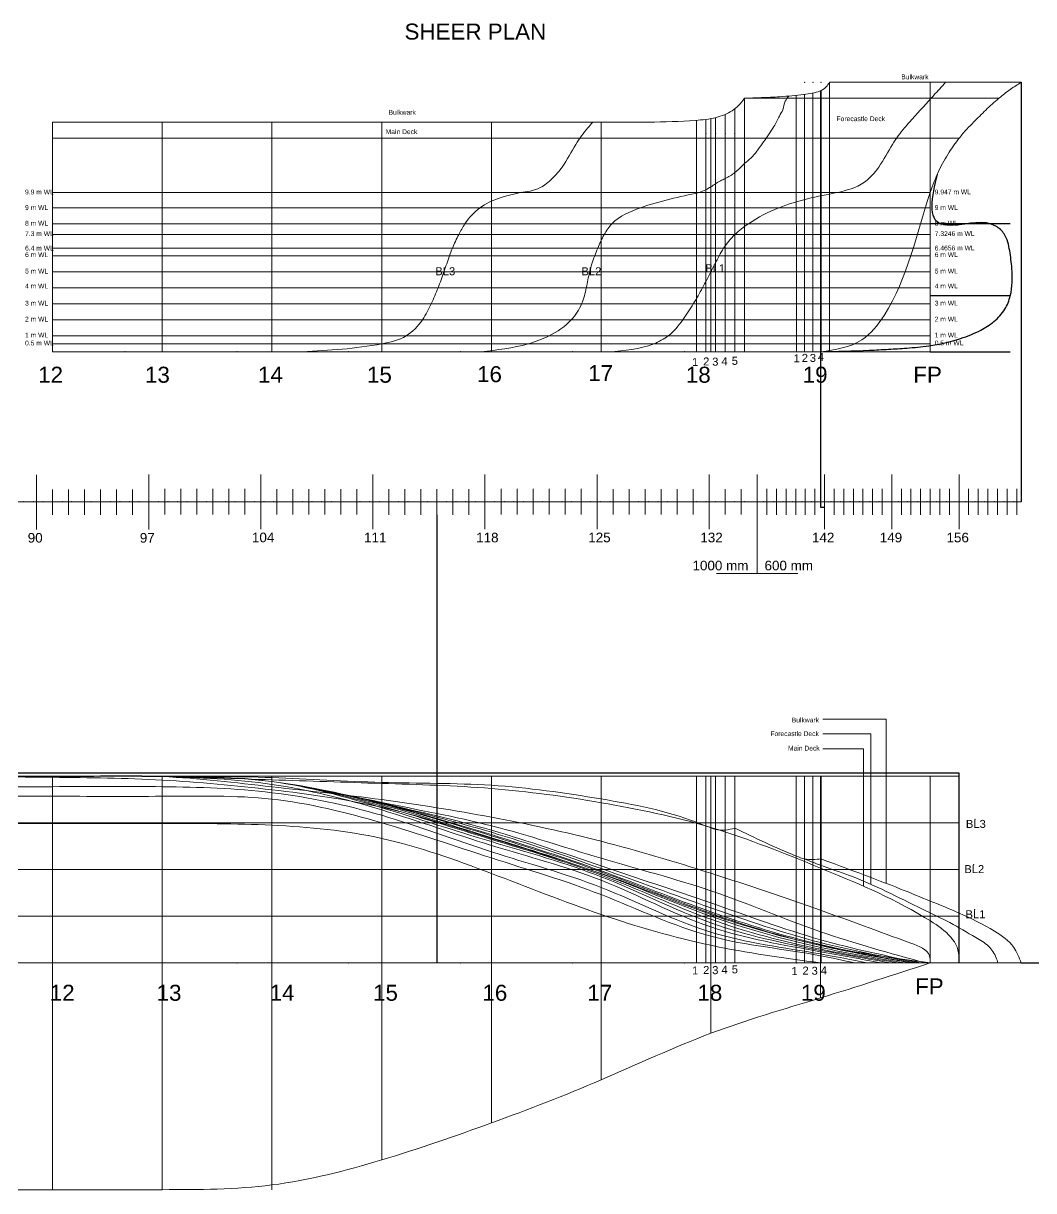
# Model space of a CAD drawing. Header units: inches. Extents: x 2352 to 5451, y 15 to 423.
# Drawn here: x 5355.7 to 5418.8, y 19.6 to 92.6 of the extents above; entities that cross this region are included whole.
import ezdxf

# ---------------------------------------------------------------- set-up
doc = ezdxf.new("R2010")
doc.units = ezdxf.units.IN
doc.header["$MEASUREMENT"] = 0
doc.layers.add('St-1', color=7, linetype='Continuous')
doc.styles.get("Standard").update_dxf_attribs({"font": 'arial.ttf'})

msp = doc.modelspace()

# ---------------------------------------------------------------- linework, layer by layer
at = {"lineweight": 5}
for p, q in [((5405.48076, 72.04191), (5405.48076, 88.35007)), ((5406.03922, 88.88191), (5418.01638, 88.88191)), ((5412.33076, 72.04191), (5412.33076, 88.88191)), ((5400.73076, 87.88191), (5416.6259, 87.88191)), ((5394.7619, 86.38191), (5357.53076, 86.38191)), ((5357.53076, 85.38191), (5357.53076, 86.38191)), ((5364.38076, 72.04191), (5364.38076, 86.38191)), ((5371.23076, 72.04191), (5371.23076, 86.38191)), ((5378.08076, 72.04191), (5378.08076, 86.38191)), ((5384.93076, 72.04191), (5384.93076, 86.38191)), ((5391.78076, 72.04191), (5391.78076, 86.38191)), ((5398.63076, 72.04191), (5398.63076, 86.60889)), ((5357.53076, 85.38191), (5414.13356, 85.38191)), ((5357.53076, 72.04191), (5357.53076, 85.38191)), ((5357.53076, 81.98891), (5412.33076, 81.98891)), ((5412.33076, 81.98891), (5412.33076, 72.04191)), ((5357.53076, 81.04191), (5412.33076, 81.04191)), ((5357.53076, 80.04191), (5412.33076, 80.04191)), ((5357.53076, 79.36651), (5412.33076, 79.36651)), ((5357.53076, 78.50751), (5412.33076, 78.50751)), ((5357.53076, 78.04191), (5412.33076, 78.04191)), ((5357.53076, 77.04191), (5412.33076, 77.04191)), ((5357.53076, 76.04191), (5412.33076, 76.04191)), ((5357.53076, 75.04191), (5412.33076, 75.04191)), ((5357.53076, 74.04191), (5412.33076, 74.04191)), ((5357.53076, 73.04191), (5412.33076, 73.04191)), ((5357.53076, 72.54191), (5412.33076, 72.54191)), ((5405.48076, 72.04191), (5405.48076, 72.65991)), ((5405.48076, 72.04191), (5357.53076, 72.04191)), ((5357.53076, 72.04191), (5405.48076, 72.04191)), ((5405.48076, 72.04191), (5412.33076, 72.04191)), ((5405.62543, 49.09844), (5409.57855, 49.09844)), ((5409.57855, 38.84348), (5409.57855, 49.09844)), ((5405.62543, 48.17082), (5408.63014, 48.17082)), ((5408.63014, 38.77816), (5408.63014, 48.17082)), ((5405.62543, 47.24319), (5408.15979, 47.24319)), ((5408.15979, 38.67043), (5408.15979, 47.24319)), ((5269.85076, 45.53271), (5414.13276, 45.53271)), ((5357.53076, 33.87174), (5357.53076, 45.53271)), ((5357.53076, 33.87174), (5357.53076, 45.50874)), ((5357.53076, 33.87174), (5357.53076, 45.46674)), ((5364.38076, 33.87174), (5364.38076, 45.53271)), ((5364.38076, 33.87174), (5364.38076, 45.50874)), ((5364.38076, 33.87174), (5364.38076, 45.29174)), ((5371.23076, 33.87174), (5371.23076, 45.53271)), ((5378.08076, 33.87174), (5378.08076, 45.53271)), ((5384.93076, 33.87174), (5384.93076, 45.53271)), ((5391.78076, 33.87174), (5391.78076, 45.53271)), ((5397.73076, 33.87174), (5397.73076, 45.53271)), ((5398.33076, 33.87174), (5398.33076, 45.53271)), ((5398.63076, 33.87174), (5398.63076, 45.53271)), ((5398.93076, 33.87174), (5398.93076, 45.53271)), ((5399.53076, 33.87174), (5399.53076, 45.53271)), ((5400.13076, 33.87174), (5400.13076, 45.53271)), ((5403.96956, 45.53271), (5403.96956, 33.87174)), ((5404.48698, 45.53271), (5404.48698, 33.87174)), ((5405.00439, 45.53271), (5405.00439, 33.87174)), ((5405.48076, 33.87174), (5405.48076, 45.53271)), ((5405.52181, 45.53271), (5405.52181, 33.87174)), ((5412.33076, 33.87174), (5412.33076, 45.53271)), ((5414.13276, 33.87174), (5414.13276, 45.53271)), ((5371.23076, 33.87174), (5371.23076, 44.68474)), ((5378.08076, 33.87174), (5378.08076, 43.59374)), ((5269.85076, 42.61747), (5414.13276, 42.61747)), ((5384.93076, 33.87174), (5384.93076, 41.64874)), ((5269.85076, 39.70222), (5414.13276, 39.70222)), ((5391.78076, 33.87174), (5391.78076, 39.46074)), ((5405.48076, 31.68624), (5405.48076, 39.79674)), ((5269.85076, 36.78698), (5414.13276, 36.78698)), ((5398.63076, 33.87174), (5398.63076, 36.90174)), ((5405.48076, 33.87174), (5405.48076, 36.87174)), ((5398.63076, 33.87174), (5398.63076, 34.97284)), ((5405.48076, 33.87174), (5405.48076, 34.97274)), ((5272.59076, 33.87174), (5412.33076, 33.87174)), ((5357.53076, 33.87174), (5357.53076, 19.70794)), ((5364.38076, 33.87174), (5364.38076, 19.70794)), ((5371.23076, 33.87174), (5371.23076, 19.70794)), ((5378.08076, 34.05174), (5378.08076, 21.56644)), ((5384.93076, 33.87174), (5384.93076, 23.87514)), ((5391.78076, 33.87174), (5391.78076, 26.56564)), ((5398.63076, 33.87174), (5398.63076, 29.47364)), ((5405.48076, 33.87174), (5405.48076, 31.68624)), ((5412.33076, 33.87174), (5412.33076, 34.07174)), ((5412.33076, 33.87174), (5414.13276, 33.87174)), ((5414.13276, 33.87174), (5418.01638, 33.87174)), ((5411.72182, 32.87691), (5411.72182, 32.84407))]:
    msp.add_line(p, q, dxfattribs=at)
at = {"color": 5, "lineweight": 5}
for p, q in [((5405.52181, 88.36939), (5405.52181, 72.04191)), ((5403.96956, 88.06915), (5403.97376, 72.04191)), ((5404.48698, 88.12599), (5404.48698, 72.04191)), ((5405.00439, 88.20119), (5405.00439, 72.04191)), ((5399.53076, 72.04191), (5399.53076, 86.8732)), ((5400.13076, 72.04191), (5400.13076, 87.21934)), ((5397.73076, 72.04191), (5397.73076, 86.50437)), ((5398.33076, 72.04191), (5398.33076, 86.56285)), ((5398.93076, 72.04191), (5398.93076, 86.6725))]:
    msp.add_line(p, q, dxfattribs=at)
at = {"color": 1, "lineweight": 5}
for p, q in [((5406.03922, 88.88191), (5406.03922, 72.04191)), ((5400.73076, 72.04191), (5400.73076, 87.88191))]:
    msp.add_line(p, q, dxfattribs=at)
at = {"color": 18, "lineweight": 5, "true_color": 0x000000}
for p, q in [((5401.53076, 60.96618), (5401.53076, 64.37798)), ((5401.53076, 60.96618), (5401.53076, 64.37798)), ((5401.53076, 60.96618), (5401.53076, 64.37798)), ((5405.73076, 60.96618), (5405.73076, 64.37798)), ((5405.73076, 60.96618), (5405.73076, 64.37798)), ((5405.73076, 60.96618), (5405.73076, 64.37798)), ((5405.73076, 60.96618), (5405.73076, 64.37798)), ((5405.73076, 60.96618), (5405.73076, 64.37798)), ((5409.93076, 60.96618), (5409.93076, 64.37798)), ((5409.93076, 60.96618), (5409.93076, 64.37798)), ((5409.93076, 60.96618), (5409.93076, 64.37798)), ((5409.93076, 60.96618), (5409.93076, 64.37798)), ((5409.93076, 60.96618), (5409.93076, 64.37798)), ((5414.13076, 60.96618), (5414.13076, 64.37798)), ((5414.13076, 60.96618), (5414.13076, 64.37798)), ((5414.13076, 60.96618), (5414.13076, 64.37798)), ((5414.13076, 60.96618), (5414.13076, 64.37798)), ((5414.13076, 60.96618), (5414.13076, 64.37798)), ((5402.13076, 61.85503), (5402.13076, 63.48913)), ((5402.73076, 61.85503), (5402.73076, 63.48913)), ((5403.33076, 61.85503), (5403.33076, 63.48913)), ((5403.93076, 61.85503), (5403.93076, 63.48913)), ((5404.53076, 61.85503), (5404.53076, 63.48913)), ((5405.13076, 61.85503), (5405.13076, 63.48913)), ((5406.33076, 61.85503), (5406.33076, 63.48913)), ((5406.93076, 61.85503), (5406.93076, 63.48913)), ((5407.53076, 61.85503), (5407.53076, 63.48913)), ((5408.13076, 61.85503), (5408.13076, 63.48913)), ((5408.73076, 61.85503), (5408.73076, 63.48913)), ((5409.33076, 61.85503), (5409.33076, 63.48913)), ((5410.53076, 61.85503), (5410.53076, 63.48913)), ((5411.13076, 61.85503), (5411.13076, 63.48913)), ((5411.73076, 61.85503), (5411.73076, 63.48913)), ((5412.33076, 61.85503), (5412.33076, 63.48913)), ((5412.93076, 61.85503), (5412.93076, 63.48913)), ((5413.53076, 61.85503), (5413.53076, 63.48913)), ((5414.73076, 61.85503), (5414.73076, 63.48913)), ((5415.33076, 61.85503), (5415.33076, 63.48913)), ((5415.93076, 61.85503), (5415.93076, 63.48913)), ((5416.53076, 61.85503), (5416.53076, 63.48913)), ((5417.13076, 61.85503), (5417.13076, 63.48913)), ((5417.73076, 61.85503), (5417.73076, 63.48913)), ((5275.33076, 62.67798), (5412.33076, 62.67798)), ((5355.13076, 62.67798), (5359.33076, 62.67798)), ((5355.13076, 62.67798), (5359.33076, 62.67798)), ((5359.33076, 62.67798), (5358.73076, 62.67798)), ((5359.33076, 62.67798), (5363.53076, 62.67798)), ((5359.33076, 62.67798), (5363.53076, 62.67798)), ((5363.53076, 62.67798), (5362.93076, 62.67798)), ((5363.53076, 62.67798), (5367.73076, 62.67798)), ((5363.53076, 62.67798), (5367.73076, 62.67798)), ((5367.73076, 62.67798), (5367.13076, 62.67798)), ((5367.73076, 62.67798), (5371.93076, 62.67798)), ((5367.73076, 62.67798), (5371.93076, 62.67798)), ((5371.93076, 62.67798), (5371.33076, 62.67798)), ((5371.93076, 62.67798), (5376.13076, 62.67798)), ((5371.93076, 62.67798), (5376.13076, 62.67798)), ((5376.13076, 62.67798), (5375.53076, 62.67798)), ((5376.13076, 62.67798), (5380.33076, 62.67798)), ((5376.13076, 62.67798), (5380.33076, 62.67798)), ((5380.33076, 62.67798), (5379.73076, 62.67798)), ((5380.33076, 62.67798), (5384.53076, 62.67798)), ((5380.33076, 62.67798), (5384.53076, 62.67798)), ((5384.53076, 62.67798), (5383.93076, 62.67798)), ((5384.53076, 62.67798), (5388.73076, 62.67798)), ((5384.53076, 62.67798), (5388.73076, 62.67798)), ((5388.73076, 62.67798), (5388.13076, 62.67798)), ((5388.73076, 62.67798), (5392.93076, 62.67798)), ((5388.73076, 62.67798), (5392.93076, 62.67798)), ((5392.93076, 62.67798), (5392.33076, 62.67798)), ((5392.93076, 62.67798), (5397.13076, 62.67798)), ((5392.93076, 62.67798), (5397.13076, 62.67798)), ((5397.13076, 62.67798), (5396.53076, 62.67798)), ((5397.13076, 62.67798), (5401.33076, 62.67798)), ((5397.13076, 62.67798), (5401.33076, 62.67798)), ((5401.33076, 62.67798), (5400.73076, 62.67798)), ((5401.33076, 62.67798), (5405.53076, 62.67798)), ((5401.33076, 62.67798), (5405.53076, 62.67798)), ((5405.53076, 62.67798), (5404.93076, 62.67798)), ((5405.53076, 62.67798), (5409.73076, 62.67798)), ((5405.53076, 62.67798), (5409.73076, 62.67798)), ((5409.73076, 62.67798), (5409.13076, 62.67798)), ((5409.73076, 62.67798), (5413.93076, 62.67798)), ((5409.73076, 62.67798), (5413.93076, 62.67798)), ((5413.93076, 62.67798), (5413.33076, 62.67798)), ((5414.13356, 62.67798), (5413.93076, 62.67798)), ((5413.93076, 62.67798), (5418.01638, 62.67798)), ((5413.93076, 62.67798), (5418.01638, 62.67798)), ((5418.01638, 62.67798), (5417.53076, 62.67798)), ((5401.53076, 61.85799), (5401.53076, 58.19966)), ((5401.53076, 58.19966), (5398.98792, 58.19966)), ((5404.0736, 58.19966), (5401.53076, 58.19966))]:
    msp.add_line(p, q, dxfattribs=at)
at = {"lineweight": 5}
for points in [[(5406.03922, 88.88191), (5405.84022, 88.59451), (5405.45814, 88.34), (5404.44072, 88.12081), (5402.93001, 87.97543), (5401.79914, 87.92099), (5400.73076, 87.88191)], [(5414.13356, 85.38191), (5414.62474, 85.95653), (5415.05266, 86.39994), (5415.79651, 87.1373), (5416.6259, 87.88191), (5417.32593, 88.42758), (5418.01638, 88.88191)], [(5400.73076, 87.88191), (5400.36645, 87.4258), (5399.96224, 87.10198), (5398.96013, 86.67987), (5397.66986, 86.49987), (5394.7619, 86.38191)], [(5397.90422, 81.98891), (5398.33076, 82.1678), (5398.93076, 82.5443), (5399.53076, 82.87281), (5400.13076, 83.23488), (5400.73076, 83.80188), (5401.1343, 84.1428), (5401.5625, 84.65216), (5401.92954, 85.16662), (5402.27618, 85.6607), (5402.57401, 86.11955), (5402.91658, 86.77153), (5403.12048, 87.16272), (5403.28361, 87.70061), (5403.51504, 88.02342)], [(5386.74934, 81.98891), (5387.34655, 82.08162), (5387.97487, 82.29999), (5388.72762, 82.8641), (5389.34796, 83.58666), (5390.20531, 85.002), (5390.95282, 86.03334), (5391.26146, 86.38191)], [(5386.74934, 81.98891), (5384.21273, 81.04191), (5383.28112, 80.04191), (5382.89064, 79.36651), (5382.49748, 78.50751), (5382.31379, 78.04191), (5381.9686, 77.04191), (5381.60183, 76.04191), (5381.1773, 75.04191), (5380.62383, 74.04191), (5379.60814, 73.04191), (5378.08076, 72.54191), (5373.15009, 72.04191)], [(5397.90422, 81.98891), (5394.25052, 81.04191), (5392.45348, 80.04191), (5391.97477, 79.36651), (5391.56824, 78.50751), (5391.38104, 78.04191), (5391.06568, 77.04191), (5390.8544, 76.04191), (5390.56724, 75.04191), (5389.92109, 74.04191), (5388.53284, 73.04191), (5387.2247, 72.54191), (5384.29182, 72.04191)], [(5406.5229, 81.98891), (5402.87831, 81.04191), (5400.98851, 80.04191), (5400.1322, 79.36651), (5399.42589, 78.50751), (5399.15479, 78.04191), (5398.63076, 77.04191), (5398.11442, 76.04191), (5397.53962, 75.04191), (5396.88759, 74.04191), (5395.97636, 73.04191), (5395.06862, 72.54191), (5392.27045, 72.04191)], [(5269.85076, 33.87174), (5269.89822, 34.47174), (5272.59076, 36.47174), (5275.33076, 37.50353), (5282.18076, 39.55816), (5289.03076, 41.27174), (5295.88076, 42.62708), (5302.73076, 43.68922), (5309.58076, 44.47174), (5316.43076, 45.07174), (5323.28076, 45.50874), (5330.13076, 45.50874), (5336.98066, 45.51656), (5343.83076, 45.50874), (5350.6811, 45.51849), (5357.53076, 45.50874), (5364.38076, 45.50874), (5371.23076, 44.87174), (5378.08076, 44.07174), (5384.93076, 42.97174), (5391.78076, 41.47174), (5398.63076, 39.47174), (5405.48076, 37.16119), (5411.12807, 35.10583), (5412.29076, 34.31154), (5412.33076, 33.87174)], [(5269.85076, 33.87174), (5272.59076, 34.25674), (5275.33076, 34.66274), (5289.03076, 38.42374), (5295.88076, 40.70074), (5302.73076, 42.84674), (5309.58076, 44.29574), (5316.43076, 44.94274), (5323.28076, 45.30774), (5330.13076, 45.46574), (5336.98076, 45.50874), (5343.83076, 45.50874), (5350.68076, 45.50874), (5357.53076, 45.46674), (5364.38076, 45.29174), (5371.23076, 44.68474), (5378.08076, 43.59374), (5384.93076, 41.64874), (5391.78076, 39.46074), (5398.63076, 36.90174), (5405.48076, 34.97274), (5412.33076, 33.87174)], [(5270.2465, 33.87174), (5272.59076, 35.45494), (5275.33076, 36.48844), (5282.18076, 37.76924), (5289.03076, 39.39674), (5295.88076, 41.57054), (5302.73076, 43.19354), (5309.58076, 44.43004), (5316.43076, 45.36873), (5323.28076, 45.53271), (5330.13076, 45.53271), (5336.98076, 45.53271), (5343.83076, 45.53271), (5350.68076, 45.53977), (5357.53076, 45.53271), (5364.38076, 45.53271), (5371.23076, 45.19776), (5378.08076, 43.89774), (5384.93076, 42.43864), (5391.78076, 40.41034), (5398.63076, 38.37554), (5405.48076, 35.82174), (5412.02285, 33.87174)], [(5411.72182, 33.87174), (5405.48076, 35.32054), (5398.63076, 37.62034), (5391.78076, 39.92874), (5384.93076, 42.16324), (5378.08076, 43.85564), (5371.23076, 45.19776), (5364.38076, 45.53271), (5357.53076, 45.53271), (5350.68142, 45.53975), (5343.83076, 45.53271), (5336.98076, 45.53271), (5330.13076, 45.53271), (5323.28076, 45.53271), (5316.43076, 45.36873), (5309.58076, 44.29784), (5302.73076, 42.99814), (5295.88076, 41.12404), (5289.03076, 38.83134), (5282.18076, 36.96404), (5275.33076, 35.71744), (5271.1339, 33.87174)], [(5411.52263, 33.87174), (5405.48076, 35.14654), (5398.63076, 37.31174), (5391.78076, 39.77094), (5384.93076, 42.03164), (5378.08076, 43.84434), (5371.23076, 45.19776), (5364.38076, 45.53271), (5357.53076, 45.53271), (5350.68076, 45.53977), (5343.83076, 45.53271), (5336.98076, 45.53271), (5330.13076, 45.53271), (5323.28076, 45.53271), (5316.43076, 45.36873), (5309.58076, 44.30844), (5302.73076, 42.95334), (5295.88076, 40.96814), (5289.03076, 38.64104), (5282.18076, 36.61954), (5275.33076, 35.14824), (5272.59076, 33.87174)], [(5411.26319, 33.87174), (5405.48076, 35.01364), (5398.63076, 37.06494), (5391.78076, 39.62554), (5384.93076, 41.88594), (5378.08076, 43.82554), (5371.23076, 45.19776), (5364.38076, 45.53271), (5357.53076, 45.53271), (5350.68076, 45.53977), (5343.83076, 45.53271), (5336.98076, 45.53271), (5330.13076, 45.53271), (5323.28076, 45.53271), (5316.43076, 45.36873), (5309.58076, 44.29614), (5302.73076, 42.92434), (5295.88076, 40.83614), (5289.03076, 38.51604), (5282.18076, 36.30544), (5275.33076, 33.87174)], [(5278.34929, 33.87174), (5282.18076, 36.16384), (5289.03076, 38.48134), (5295.88076, 40.78054), (5302.73076, 42.90254), (5309.58076, 44.29034), (5316.43076, 45.36873), (5323.28076, 45.53271), (5330.13076, 45.53271), (5336.98076, 45.53271), (5343.83076, 45.53271), (5350.68076, 45.53977), (5357.53076, 45.53271), (5364.38076, 45.53271), (5371.23076, 45.19776), (5378.08076, 43.80954), (5384.93076, 41.81464), (5391.78076, 39.55804), (5398.63076, 36.97084), (5405.48076, 34.95694), (5411.1156, 33.87174)], [(5410.36612, 33.87174), (5405.48076, 34.72774), (5398.63076, 36.59664), (5391.78076, 39.36224), (5384.93076, 41.58764), (5378.08076, 43.66154), (5371.23076, 45.19776), (5364.38076, 45.53271), (5357.53076, 45.53271), (5350.68076, 45.53977), (5343.83076, 45.53271), (5336.98076, 45.53271), (5330.13076, 45.53271), (5323.28076, 45.53271), (5316.43076, 45.36873), (5309.58076, 44.27614), (5302.73076, 42.83384), (5295.88076, 40.60284), (5289.03076, 38.32774), (5282.18076, 35.65384), (5278.98821, 33.87174)], [(5409.87611, 33.87174), (5405.48076, 34.65664), (5398.63076, 36.37454), (5391.78076, 39.25394), (5384.93076, 41.44854), (5378.08076, 43.56834), (5371.23076, 45.19776), (5364.38076, 45.53271), (5357.53076, 45.53271), (5350.68076, 45.53977), (5343.83076, 45.53271), (5336.98076, 45.53271), (5330.13076, 45.53271), (5323.28076, 45.53271), (5316.43076, 45.36873), (5309.58076, 44.29184), (5302.73076, 42.81984), (5295.88076, 40.50964), (5289.03076, 38.15774), (5282.18076, 35.43904), (5278.98821, 33.87174)], [(5410.77005, 33.87174), (5405.48076, 34.83914), (5398.63076, 36.78994), (5391.78076, 39.44304), (5384.93076, 41.69394), (5378.08076, 43.74944), (5371.23076, 45.19776), (5364.38076, 45.53271), (5357.53076, 45.53271), (5350.68076, 45.53977), (5343.83076, 45.53271), (5336.98076, 45.53271), (5330.13076, 45.53271), (5323.28076, 45.53271), (5316.43076, 45.36873), (5309.58076, 44.27804), (5302.73076, 42.76444), (5295.88076, 40.68524), (5289.03076, 38.42664), (5282.18076, 35.96884), (5278.98821, 33.87174)], [(5409.26411, 33.87174), (5405.48076, 34.57424), (5398.63076, 36.11994), (5391.78076, 39.03354), (5384.93076, 41.21284), (5378.08076, 43.42914), (5371.23076, 45.01933), (5364.38076, 45.50744), (5357.53076, 45.50744), (5350.68076, 45.50744), (5343.83076, 45.53271), (5336.98076, 45.50744), (5330.13076, 45.50744), (5323.28076, 45.50744), (5316.43076, 45.26022), (5309.58076, 44.28644), (5302.73076, 42.76334), (5295.88076, 40.34424), (5289.03076, 37.9334), (5282.18076, 35.23204), (5278.98821, 33.87174)], [(5414.13276, 33.87174), (5414.10322, 34.50524), (5411.97729, 36.718), (5405.48076, 39.79674), (5398.63076, 42.33317), (5391.78076, 43.88087), (5384.93076, 44.76442), (5378.08076, 45.08269), (5371.23076, 45.31008), (5364.38076, 45.53271)], [(5364.38076, 45.53271), (5371.23076, 45.44725), (5378.08076, 45.14554), (5384.93076, 44.96669), (5391.78076, 44.11445), (5397.73076, 42.66042), (5398.33076, 42.42246), (5398.93076, 42.21453), (5399.53076, 42.16549), (5400.13076, 42.29654)], [(5279.6527, 33.87174), (5282.18076, 34.95914), (5289.03076, 37.53994), (5295.88076, 40.10343), (5302.73076, 42.57584), (5309.58076, 44.17904), (5316.43076, 44.87954), (5323.28076, 44.87954), (5330.13076, 44.87954), (5336.98076, 44.87954), (5343.83076, 44.87954), (5350.68076, 44.87954), (5357.53076, 44.87954), (5364.38076, 44.87954), (5371.23076, 44.50524), (5378.08076, 43.09054), (5384.93076, 40.81504), (5391.78076, 38.58614), (5398.63076, 35.79774), (5405.48076, 34.42934), (5408.39426, 33.87174)], [(5280.39403, 33.87174), (5282.18076, 34.66444), (5289.03076, 37.34228), (5295.88076, 39.84346), (5302.73076, 42.22654), (5309.58076, 43.86754), (5316.43076, 44.28174), (5323.28076, 44.28174), (5330.13076, 44.28174), (5336.98076, 44.28174), (5343.83076, 44.28174), (5350.68076, 44.28174), (5357.53076, 44.28174), (5364.38076, 44.28174), (5371.20998, 44.10174), (5378.08076, 42.62424), (5384.93076, 40.42785), (5391.78076, 38.13884), (5398.63076, 35.53674), (5405.48076, 34.32404), (5407.60191, 33.87174)], [(5282.18076, 33.87174), (5289.03076, 36.09704), (5295.88076, 38.42354), (5302.73076, 40.70104), (5309.58076, 42.20695), (5316.43076, 42.58174), (5323.28076, 42.58174), (5330.13076, 42.58174), (5336.98076, 42.58174), (5343.83076, 42.58174), (5350.68076, 42.58174), (5357.53076, 42.58174), (5364.38076, 42.58174), (5371.23076, 42.47359), (5378.08076, 41.64904), (5384.93076, 39.46114), (5391.78076, 36.90134), (5398.63076, 34.97284), (5405.48076, 33.87174)], [(5400.13076, 42.29654), (5403.96956, 40.53869), (5404.48698, 40.36784), (5405.00439, 40.33616), (5405.52181, 40.36824)], [(5404.48698, 40.36784), (5405.48076, 39.97063), (5407.2875, 39.33069), (5411.8453, 37.23153), (5413.55619, 36.39117), (5415.17895, 35.45811), (5415.97142, 34.91734), (5416.4477, 34.19805), (5416.56121, 33.87174)], [(5405.52181, 40.36824), (5407.93241, 39.47014), (5410.48276, 38.48779), (5412.33076, 37.73615), (5414.13276, 36.98814), (5416.34259, 35.85502), (5417.54493, 34.84476), (5418.01638, 33.87174)], [(5275.33076, 31.20954), (5282.18076, 30.14824), (5289.03076, 27.84744), (5302.73076, 22.22014), (5309.58076, 20.34404), (5316.43076, 19.70794), (5323.28076, 19.70794), (5330.13076, 19.70794), (5336.98076, 19.70794), (5343.83076, 19.70794), (5350.68076, 19.70794), (5357.53076, 19.70794), (5364.38076, 19.70794), (5371.23076, 20.00114), (5378.08076, 21.56644), (5384.93076, 23.87514), (5391.78076, 26.56564), (5398.63076, 29.47364), (5405.48076, 31.68624), (5412.33076, 33.87174)]]:
    msp.add_spline(points, degree=3, dxfattribs=at)
for points, knots in [([(5406.5229, 81.98891), (5406.71269, 82.03445), (5407.11331, 82.13058), (5407.81297, 82.34685), (5408.53468, 82.8309), (5409.29255, 83.75615), (5409.88054, 84.91253), (5410.54217, 85.83655), (5410.93096, 86.26676), (5411.03502, 86.38191), (5411.48688, 86.88191), (5411.93874, 87.38191), (5412.39059, 87.88191), (5412.446, 87.94322), (5412.5014, 88.00452), (5412.5568, 88.06582), (5412.80264, 88.33785), (5413.04847, 88.60988), (5413.29431, 88.88191)], [0, 0, 0, 0, 0.58581763, 1.23657536, 2.18734123, 3.13965819, 4.79442188, 6.06816491, 6.53374412, 6.53374412, 6.53374412, 8.55525006, 8.55525006, 8.55525006, 8.80310258, 8.80310258, 8.80310258, 9.90292068, 9.90292068, 9.90292068, 9.90292068]), ([(5405.48076, 72.04191), (5406.4033, 72.17651), (5408.03965, 72.41525), (5410.8381, 75.98189), (5411.52982, 79.89467), (5412.8181, 83.3272), (5413.45113, 84.454), (5413.91802, 85.09665), (5414.13356, 85.38191)], [0, 0, 0, 0, 2.67949748, 4.75269205, 12.94493453, 14.42258797, 15.73372175, 16.80574875, 16.80574875, 16.80574875, 16.80574875])]:
    msp.add_open_spline(points, degree=3, knots=knots, dxfattribs=at)
for p in [(5404.48698, 88.88191), (5405.00439, 88.88191), (5405.52181, 88.88191), (5398.33076, 85.67814), (5398.93076, 85.67814), (5399.53076, 85.67814), (5400.13076, 85.67814), (5362.05176, 72.04191), (5364.38076, 72.04191), (5369.03876, 72.04191), (5371.23076, 72.04191), (5376.02576, 72.04191), (5378.08076, 72.04191), (5383.01276, 72.04191), (5384.93076, 72.04191), (5389.99976, 72.04191), (5391.78076, 72.04191), (5396.98676, 72.04191), (5398.63076, 72.04191), (5403.97376, 72.04191), (5405.48076, 72.04191), (5415.13708, 42.83313), (5415.03797, 40.01086), (5415.1123, 37.18859), (5369.03876, 33.87174), (5371.23076, 33.87174), (5376.02576, 33.87174), (5378.08076, 33.87174), (5383.01276, 33.87174), (5384.93076, 33.87174), (5389.99976, 33.87174), (5391.78076, 33.87174), (5396.98676, 33.87174), (5398.63076, 33.87174), (5403.97376, 33.87174), (5405.48076, 33.87174)]:
    msp.add_point(p, dxfattribs=at)
at = {"color": 18, "lineweight": 5, "true_color": 0x000000}
for p in [(5355.73076, 62.67798), (5356.33076, 62.67798), (5356.93076, 62.67798), (5357.53076, 62.67798), (5358.13076, 62.67798), (5358.73076, 62.67798), (5359.93076, 62.67798), (5360.53076, 62.67798), (5361.13076, 62.67798), (5361.73076, 62.67798), (5362.33076, 62.67798), (5362.93076, 62.67798), (5364.13076, 62.67798), (5364.73076, 62.67798), (5365.33076, 62.67798), (5365.93076, 62.67798), (5366.53076, 62.67798), (5367.13076, 62.67798), (5368.33076, 62.67798), (5368.93076, 62.67798), (5369.53076, 62.67798), (5370.13076, 62.67798), (5370.73076, 62.67798), (5371.33076, 62.67798), (5372.53076, 62.67798), (5373.13076, 62.67798), (5373.73076, 62.67798), (5374.33076, 62.67798), (5374.93076, 62.67798), (5375.53076, 62.67798), (5376.73076, 62.67798), (5377.33076, 62.67798), (5377.93076, 62.67798), (5378.53076, 62.67798), (5379.13076, 62.67798), (5379.73076, 62.67798), (5380.93076, 62.67798), (5381.53076, 62.67798), (5382.13076, 62.67798), (5382.73076, 62.67798), (5383.33076, 62.67798), (5383.93076, 62.67798), (5385.13076, 62.67798), (5385.73076, 62.67798), (5386.33076, 62.67798), (5386.93076, 62.67798), (5387.53076, 62.67798), (5388.13076, 62.67798), (5389.33076, 62.67798), (5389.93076, 62.67798), (5390.53076, 62.67798), (5391.13076, 62.67798), (5391.73076, 62.67798), (5392.33076, 62.67798), (5393.53076, 62.67798), (5394.13076, 62.67798), (5394.73076, 62.67798), (5395.33076, 62.67798), (5395.93076, 62.67798), (5396.53076, 62.67798), (5397.73076, 62.67798), (5398.33076, 62.67798), (5398.93076, 62.67798), (5399.53076, 62.67798), (5400.13076, 62.67798), (5400.73076, 62.67798), (5401.93076, 62.67798), (5402.53076, 62.67798), (5403.13076, 62.67798), (5403.73076, 62.67798), (5404.33076, 62.67798), (5404.93076, 62.67798), (5406.13076, 62.67798), (5406.73076, 62.67798), (5407.33076, 62.67798), (5407.93076, 62.67798), (5408.53076, 62.67798), (5409.13076, 62.67798), (5410.33076, 62.67798), (5410.93076, 62.67798), (5411.53076, 62.67798), (5412.13076, 62.67798), (5412.73076, 62.67798), (5413.33076, 62.67798), (5414.53076, 62.67798), (5415.13076, 62.67798), (5415.73076, 62.67798), (5416.33076, 62.67798), (5416.93076, 62.67798), (5417.53076, 62.67798)]:
    msp.add_point(p, dxfattribs=at)
at = {"layer": 'St-1'}
for p, q in [((5418.01638, 88.88191), (5418.01638, 62.67798)), ((5405.48076, 72.04191), (5405.48076, 62.3352)), ((5405.48076, 62.3352), (5405.73076, 62.3352)), ((5418.01638, 33.87174), (5434.07563, 33.87174))]:
    msp.add_line(p, q, dxfattribs=at)
at = {"layer": 'St-1', "color": 6}
for p, q in [((5417.33076, 80.04191), (5412.33076, 80.04191)), ((5417.33076, 75.54191), (5412.33076, 75.54191)), ((5412.33076, 72.04191), (5417.33076, 72.04191)), ((5381.53076, 61.86913), (5381.53076, 33.87174))]:
    msp.add_line(p, q, dxfattribs=at)
at = {"layer": 'St-1', "lineweight": 5}
for p, q in [((5356.53076, 60.95142), (5356.53076, 64.35732)), ((5356.53076, 60.94846), (5356.53076, 64.35437)), ((5363.53076, 60.97208), (5363.53076, 64.37798)), ((5363.53076, 60.94846), (5363.53076, 64.35437)), ((5370.53076, 60.97208), (5370.53076, 64.37798)), ((5370.53076, 60.96913), (5370.53076, 64.37503)), ((5377.53076, 60.96913), (5377.53076, 64.37503)), ((5384.53076, 60.96618), (5384.53076, 64.37208)), ((5391.53076, 60.97208), (5391.53076, 64.37798)), ((5398.53076, 60.97208), (5398.53076, 64.37798)), ((5398.53076, 60.96913), (5398.53076, 64.37503)), ((5401.53076, 60.96913), (5401.53076, 64.37503)), ((5409.93076, 60.96913), (5409.93076, 64.37503)), ((5357.53076, 61.85142), (5357.53076, 63.45142)), ((5358.53076, 61.85142), (5358.53076, 63.45142)), ((5359.53076, 61.85142), (5359.53076, 63.45142)), ((5360.53076, 61.85142), (5360.53076, 63.45142)), ((5361.53076, 61.85142), (5361.53076, 63.45142)), ((5362.53076, 61.85142), (5362.53076, 63.45142)), ((5364.53076, 61.87503), (5364.53076, 63.47503)), ((5365.53076, 61.87503), (5365.53076, 63.47503)), ((5366.53076, 61.87503), (5366.53076, 63.47503)), ((5367.53076, 61.87503), (5367.53076, 63.47503)), ((5368.53076, 61.87503), (5368.53076, 63.47503)), ((5369.53076, 61.87503), (5369.53076, 63.47503)), ((5371.53076, 61.87208), (5371.53076, 63.47208)), ((5372.53076, 61.87208), (5372.53076, 63.47208)), ((5373.53076, 61.87208), (5373.53076, 63.47208)), ((5374.53076, 61.87208), (5374.53076, 63.47208)), ((5375.53076, 61.87208), (5375.53076, 63.47208)), ((5376.53076, 61.87208), (5376.53076, 63.47208)), ((5378.53076, 61.86913), (5378.53076, 63.46913)), ((5379.53076, 61.86913), (5379.53076, 63.46913)), ((5380.53076, 61.86913), (5380.53076, 63.46913)), ((5381.53076, 61.86913), (5381.53076, 63.46913)), ((5382.53076, 61.86913), (5382.53076, 63.46913)), ((5383.53076, 61.86913), (5383.53076, 63.46913)), ((5385.53076, 61.87503), (5385.53076, 63.47503)), ((5386.53076, 61.87503), (5386.53076, 63.47503)), ((5387.53076, 61.87503), (5387.53076, 63.47503)), ((5388.53076, 61.87503), (5388.53076, 63.47503)), ((5389.53076, 61.87503), (5389.53076, 63.47503)), ((5390.53076, 61.87503), (5390.53076, 63.47503)), ((5392.53076, 61.87208), (5392.53076, 63.47208)), ((5393.53076, 61.87208), (5393.53076, 63.47208)), ((5394.53076, 61.87208), (5394.53076, 63.47208)), ((5395.53076, 61.87208), (5395.53076, 63.47208)), ((5396.53076, 61.87208), (5396.53076, 63.47208)), ((5397.53076, 61.87208), (5397.53076, 63.47208)), ((5399.53076, 61.87208), (5399.53076, 63.47208)), ((5400.53076, 61.87208), (5400.53076, 63.47208)), ((5401.53076, 61.87208), (5401.53076, 63.47208))]:
    msp.add_line(p, q, dxfattribs=at)
at = {"layer": 'St-1', "color": 5}
for p, q in [((5414.13276, 45.72174), (5269.85076, 45.72174)), ((5414.13276, 33.87174), (5414.13276, 45.72174))]:
    msp.add_line(p, q, dxfattribs=at)
msp.add_open_spline([(5405.48076, 72.04191), (5406.49548, 72.06948), (5407.91119, 72.10795), (5409.7064, 72.19957), (5410.94516, 72.28013), (5412.46281, 72.3962), (5414.0226, 72.77327), (5415.39434, 73.30308), (5416.34475, 73.91666), (5417.02367, 74.63661), (5417.46713, 75.79108), (5417.46895, 77.05958), (5417.31454, 78.34918), (5417.09682, 79.33284), (5415.94409, 80.42455), (5414.46395, 79.90872), (5412.08333, 79.97741), (5412.44081, 81.70551), (5412.77645, 83.14864)], degree=3, knots=[0, 0, 0, 0, 3.04519146, 4.24857188, 5.39197755, 6.77043582, 8.80847713, 10.18221061, 11.15999145, 12.18536119, 13.08893212, 14.80148784, 15.91142192, 17.02180444, 17.72696403, 20.38465866, 21.13395944, 24.32332987, 24.32332987, 24.32332987, 24.32332987], dxfattribs=at)

# ---------------------------------------------------------------- texts
at = {"lineweight": 5}
for s, height, p in [('SHEER PLAN', 1, (5379.50433, 91.545)), ('Bulkwark', 0.3, (5410.52532, 89.06781)), ('Bulkwark', 0.3, (5378.51102, 86.85348)), ('Forecastle Deck', 0.3, (5406.48346, 86.45037)), ('Main Deck', 0.3, (5378.32863, 85.64153)), ('9.9 m WL', 0.3, (5355.81312, 81.87458)), ('9 m WL', 0.3, (5355.81312, 80.90387)), ('8 m WL', 0.3, (5355.81312, 79.92452)), ('7.3 m WL', 0.3, (5355.81312, 79.27263)), ('6.4 m WL', 0.3, (5355.81312, 78.37058)), ('6 m WL', 0.3, (5355.81312, 77.96092)), ('BL3', 0.5, (5381.42922, 76.82564)), ('BL2', 0.5, (5390.5534, 76.82035)), ('BL1', 0.5, (5398.28889, 77.01184)), ('5 m WL', 0.3, (5355.81312, 76.93238)), ('4 m WL', 0.3, (5355.81312, 76.00233)), ('3 m WL', 0.3, (5355.81312, 74.93346)), ('2 m WL', 0.3, (5355.81312, 73.93615)), ('1 m WL', 0.3, (5355.81312, 72.93756)), ('0.5 m WL', 0.3, (5355.81312, 72.44141)), ('1', 0.5, (5397.45842, 71.157)), ('2', 0.5, (5398.15064, 71.18844)), ('3', 0.5, (5398.71701, 71.17796)), ('4', 0.5, (5399.29386, 71.20416)), ('5', 0.5, (5399.93888, 71.23036)), ('1', 0.5, (5403.80311, 71.38786)), ('2', 0.5, (5404.31116, 71.41172)), ('3', 0.5, (5404.81124, 71.41172)), ('4', 0.5, (5405.31749, 71.47341)), ('12', 1, (5356.62993, 70.11255)), ('13', 1, (5363.30025, 70.11255)), ('14', 1, (5370.35685, 70.11255)), ('15', 1, (5377.16179, 70.11255)), ('16', 1, (5384.0345, 70.14714)), ('17', 1, (5390.97384, 70.21286)), ('18', 1, (5397.07112, 70.11255)), ('19', 1, (5404.36852, 70.11255)), ('FP', 1, (5411.27596, 70.11255)), ('Bulkwark', 0.3, (5403.68636, 48.89238)), ('Forecastle Deck', 0.3, (5402.35179, 48.03846)), ('Main Deck', 0.3, (5403.45223, 47.13776)), ('BL3', 0.5, (5414.55944, 42.30403)), ('BL2', 0.5, (5414.46033, 39.48176)), ('BL1', 0.5, (5414.53467, 36.65948)), ('1', 0.5, (5397.45842, 33.14848)), ('2', 0.5, (5398.15064, 33.17992)), ('3', 0.5, (5398.71701, 33.16944)), ('4', 0.5, (5399.29386, 33.19564)), ('5', 0.5, (5399.93888, 33.22184)), ('1', 0.5, (5403.66413, 33.11238)), ('2', 0.5, (5404.35635, 33.14382)), ('3', 0.5, (5404.92271, 33.13334)), ('4', 0.5, (5405.49956, 33.15954)), ('FP', 1, (5411.38603, 31.90519)), ('12', 1, (5357.35372, 31.50661)), ('13', 1, (5364.02404, 31.50661)), ('14', 1, (5371.08064, 31.50661)), ('15', 1, (5377.54155, 31.50661)), ('16', 1, (5384.36905, 31.50661)), ('17', 1, (5390.9216, 31.50661)), ('18', 1, (5397.79491, 31.50661)), ('19', 1, (5404.25583, 31.50661))]:
    msp.add_text(s, height=height, dxfattribs=at).set_placement(p)
for s, p in [('9.947 m WL', (5412.61426, 81.87458)), ('9 m WL', (5412.61426, 80.90387)), ('8 m WL', (5412.61426, 79.92452)), ('7.3246 m WL', (5412.61426, 79.27263)), ('6.4656 m WL', (5412.61426, 78.37058)), ('6 m WL', (5412.61426, 77.96092)), ('5 m WL', (5412.61426, 76.93238)), ('4 m WL', (5412.61426, 76.00233)), ('3 m WL', (5412.61426, 74.93346)), ('2 m WL', (5412.61426, 73.93615)), ('1 m WL', (5412.61426, 72.93756)), ('0.5 m WL', (5412.61426, 72.44141))]:
    msp.add_text(s, height=0.3, rotation=0.3, dxfattribs=at).set_placement(p)
at = {"color": 18, "lineweight": 5, "true_color": 0x000000}
for s, p in [('90', (5355.9784, 60.12748)), ('97', (5362.9784, 60.12453)), ('104', (5369.9784, 60.14815)), ('111', (5376.9784, 60.1452)), ('118', (5383.9784, 60.14224)), ('125', (5390.9784, 60.14815)), ('132', (5397.9784, 60.1452)), ('142', (5404.9485, 60.14224)), ('149', (5409.18263, 60.14224)), ('156', (5413.3485, 60.14224)), ('1000 mm', (5397.48672, 58.3933)), ('600 mm', (5401.98633, 58.3933))]:
    msp.add_text(s, height=0.6, dxfattribs=at).set_placement(p)

doc.saveas('drawing.dxf')
